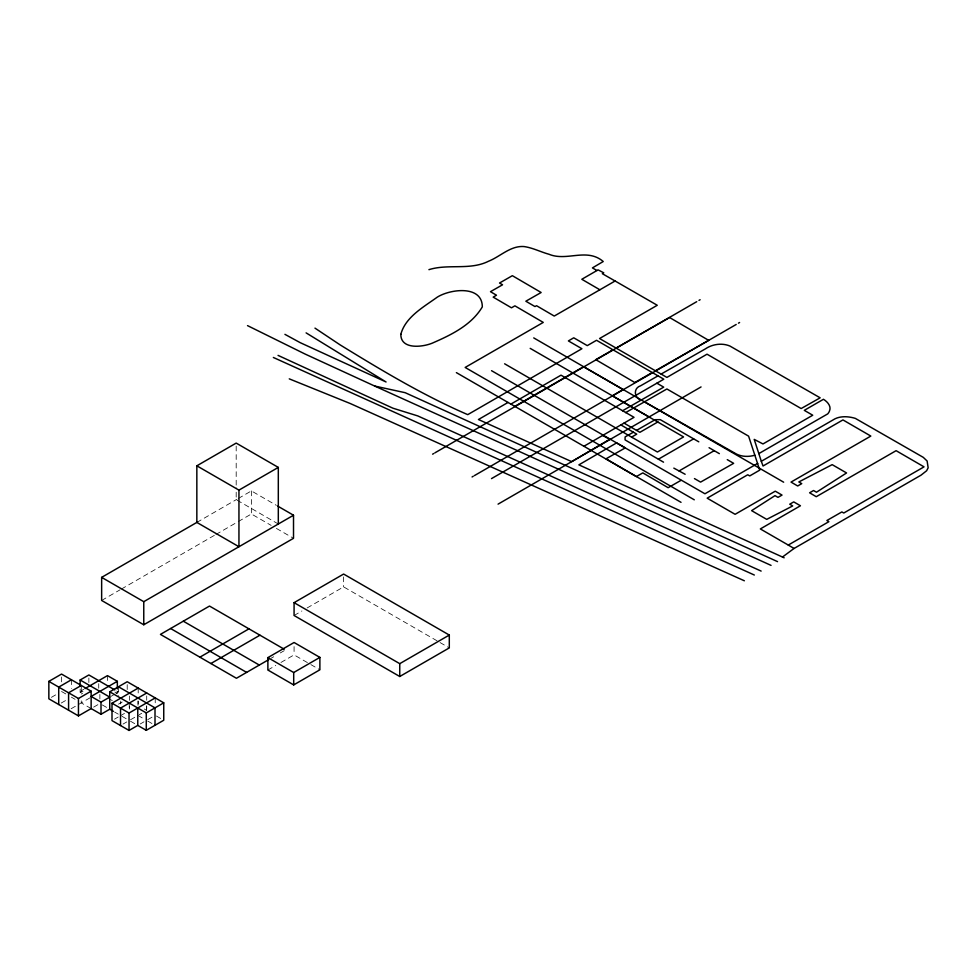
<?xml version="1.0" encoding="UTF-8"?>
<svg xmlns="http://www.w3.org/2000/svg" width="977" height="977" viewBox="0 0 977 977"><rect width="100%" height="100%" fill="white"/><g stroke="black" fill="none" stroke-linecap="round" stroke-linejoin="round"><path stroke-width="0.73" stroke-dasharray="4.88 3.66" d="M196.841 522.414L236.947 499.259M238.266 498.502L251.394 490.918L276.406 505.353M101.645 600.452L120.037 589.827M121.356 589.07L214.622 535.225M215.929 534.468L236.947 522.329M238.266 521.571L251.394 513.987L271.142 525.382M51.39 697.346L57.741 693.682M83.766 689.298L81.274 690.739L83.741 692.168M61.258 703.037L67.596 699.373M80.138 689.103L80.138 692.131L83.888 689.982M71.126 708.74L90.006 697.834M110.987 696.369L114.724 694.207M115.982 693.487L118.473 692.046L116.007 690.629M93.633 707.128L98.628 704.246M118.473 704.185L122.21 702.023M114.504 719.17L118.241 717.008M120.733 715.579L124.482 713.418M294.077 615.498L301.905 610.979M307.12 607.963L343.623 586.884L438.734 641.791M123.017 724.091L126.754 721.93M130.503 719.768L135.485 716.886M139.235 714.724L141.726 713.283M140.261 723.969L143.998 721.808M147.747 719.646L152.73 716.764M271.093 658.254L273.719 656.752M280.265 652.966L284.209 650.682M267.881 670.014L275.746 665.471M280.973 662.455L294.077 654.895L309.562 663.835M278.311 524.002L236.19 499.687L236.19 487.779M276.406 528.423L293.515 538.303M440.053 642.561L449.298 647.898M310.857 664.58L319.882 669.795M114.871 692.021L117.338 693.45L117.338 690.409M144.278 709.009L146.709 710.413M156.442 716.031L162.524 719.536M108.606 698.482L112.306 700.619M137.977 715.445L144.059 718.962M147.71 721.063L152.583 723.872M80.138 692.131L82.605 693.56M102.341 704.954L107.275 707.8M114.627 712.05L118.29 714.163M121.954 716.275L126.815 719.084M130.466 721.197L135.327 724.006M61.539 691.484L67.706 695.038M71.406 697.175L75.107 699.312M91.142 708.569L81.274 702.878L81.274 699.837M343.623 576.906L343.623 586.884M294.077 646.627L294.077 654.895M251.394 490.918L251.394 513.987M236.19 446.074L236.19 486.29M155.233 697.908L155.233 705.162M146.709 695.905L146.709 700.253M146.709 706.053L146.709 708.96M146.501 705.858L146.501 710.206M138.197 688.077L138.197 695.331M138.197 701.144L138.197 704.038M137.977 700.936L137.977 705.296M129.465 696.027L129.465 700.375M129.465 706.176L129.465 709.082M129.245 703.074L129.245 708.887M127.205 684.633L127.205 690.434M120.733 701.071L120.733 703.965M118.473 686.77L118.473 695.477M107.47 675.62L107.47 683.204M99.874 694.427L99.874 698.982M98.738 683.692L98.738 688.248M88.87 678.001L88.87 682.544M81.274 685.463L81.274 694.171M71.406 679.772L71.406 688.467M61.539 676.976L61.539 682.776"/><path stroke-width="1.47" d="M757.737 463.367L704.954 493.776L616.56 442.923L578.885 464.857L782.479 557.024L794.057 548.463L921.006 475.176L926.636 470.743L928.15 467.8L927.124 461.022L923.277 457.358L855.339 418.388C848.256 416.202 839.353 415.689 832.978 419.976L761.315 461.303L763.037 465.992L842.943 419.915L870.825 436.072L791.028 482.088L797.684 485.984L801.751 483.639L798.82 481.954L832.172 464.649L846.571 472.953L816.467 492.213L813.548 490.515L809.603 492.799L816.259 496.707L896.104 450.678L924.034 466.859L843.762 513.023L841.856 511.936L826.872 520.521L828.875 521.681L788.268 545.056L760.338 528.936L800.444 505.768L793.739 501.897L789.734 504.205L792.713 505.927L766.725 519.373L751.618 510.653L775.005 495.644L777.985 497.366L782.04 495.083L775.274 491.175L735.107 514.305L707.177 498.172L747.723 474.773L749.725 475.921L759.74 470.145L748.59 436.145L666.9 388.98L625.646 412.612M615.095 280.997L602.32 273.682L603.786 272.839L598.095 269.872L581.803 279.275L599.878 289.778L615.095 280.997L657.265 305.276L599.56 338.53L666.9 377.415L707.018 354.187L801.152 408.545L820.155 397.822L729.966 346.066C722.088 342.695 712.343 344.112 705.333 348.911L661.111 374.069M196.841 465.821L238.95 490.124L238.95 546.729L196.841 522.414L196.841 465.821L236.19 443.094L278.311 467.409L278.311 524.002M238.95 490.124L278.311 467.409M277.724 506.11L293.515 515.233L293.515 538.303L143.766 624.767L101.645 600.452L101.645 577.37L197.537 522.011M101.645 577.37L143.766 601.685L293.515 515.233M508.016 402.451L478.461 419.512L571.679 461.645L609.685 439.332L602.65 435.449M510.995 404.038L561.018 375.168L634.036 417.326L584.026 446.208M514.842 406.383L583.538 366.729L623.106 389.567L612.335 395.795L649.094 416.947M432.616 454.171L433.739 453.523M434.875 452.864L696.723 301.685M698.995 300.379L700.118 299.731M48.85 681.396L61.539 674.069L91.142 691.154L91.142 708.569L78.453 715.897L48.85 698.811L48.85 681.396L78.453 698.494L91.142 691.154M71.406 679.772L58.718 687.1L58.718 704.502M80.138 686.074L80.138 680.004L88.87 674.96L114.773 689.921M81.274 685.463L68.585 692.791L68.585 710.206M85.023 688.577L107.47 675.62L117.338 681.311L117.338 688.895M117.338 681.311L91.142 696.442L101.01 702.133L109.742 697.089L80.138 680.004M472.074 476.959L473.198 476.3M474.333 475.652L736.194 324.474M738.453 323.167L739.589 322.508M91.142 708.569L101.01 714.26L109.742 709.229L109.742 691.814L127.205 681.738L163.745 702.829L163.745 720.244L146.281 730.32L137.769 725.41L129.037 730.442L112.001 720.611L112.001 703.208L138.197 688.077M491.504 478.608L663.81 379.198L596.532 340.289L587.275 345.626L573.743 337.81L568.382 340.912L581.913 348.728L467.739 414.639C423.188 395.367 381.457 370.234 340.155 344.905L314.973 328.125M294.077 602.662L343.623 574.049L449.298 635.062L449.298 647.898L399.752 676.499L294.077 615.498L294.077 602.662L399.752 663.664L449.298 635.062M199.894 657.167L248.964 628.846M146.709 692.998L120.525 708.117L120.525 725.532M210.898 663.517L259.955 635.197M112.001 703.208L129.037 713.039L155.233 697.908M498.062 504.144L701.059 386.941M109.742 691.814L146.281 712.917L163.745 702.829M267.881 657.619L294.077 642.5L319.882 657.399L319.882 669.795L293.698 684.914L267.881 670.014L267.881 657.619L293.698 672.518L319.882 657.399M268.724 659.634L236.434 678.27L160.436 634.391L209.505 606.058L284.222 649.204M624.022 423.102L639.886 432.322L657.753 422.015L683.57 436.927L657.423 452.021L631.606 437.11L636.748 434.142L633.389 432.2L625.109 436.927L625.06 439.894L658.4 459.202L693.646 438.856L698.787 441.824M673.825 468.117L679.076 470.951L714.211 450.678M599.878 289.778L554.252 316.06L536.544 305.716L534.981 306.558L525.834 301.221L541.148 292.502L512.351 275.685L499.516 283.025L502.557 284.783L490.478 291.683L496.487 295.213L493.19 297.118L511.484 307.816L514.891 305.838L543.261 322.41L465.15 367.45L694.293 499.809M622.508 410.792L663.713 387.136L656.886 383.192M636.528 430.393L655.152 419.695L660.293 419.67L693.646 438.856M680.981 480.366L668.146 487.706L642.817 472.892L636.369 476.556L605.996 458.836L625.268 447.893L491.541 370.686M758.873 453.584L827.727 413.882A21.702 12.53 0 0 0 829.461 411.073C831.659 406.249 827.311 401.596 823.452 399.288L804.291 410.352L812.742 415.225L762.988 443.949L754.22 439.394L761.315 461.303M613.043 349.815L595.775 359.658L634.806 382.508L652.282 372.542M616.072 348.068L669.611 317.537L708.691 340.35L655.372 370.759M658.022 375.852L640.485 385.854C633.084 388.162 634.049 398.237 641.291 400.008M754.867 455.209C748.15 457.187 740.371 456.821 734.411 452.888L644.441 401.828M428.927 269.652C448.37 263.582 469.913 270.58 488.537 261.238C500.334 256.572 510.519 245.508 524.038 246.558C532.685 247.767 540.574 251.932 548.94 254.24C566.843 261.738 586.798 247.425 603.236 261.518L592.416 267.906L596.91 270.495M247.523 325.622L305.068 354.04L374.741 386.074L405.162 392.693L777.545 561.628M289.265 378.856L350.377 403.574L744.364 580.778M374.741 386.074L771.048 565.378M761.144 571.093L417.777 415.921L392.937 408.203L278.054 355.384M273.352 357.472L754.329 575.026M782.479 557.024L784.152 557.806M284.93 334.342L300.147 342.634L386.062 381.983L306.106 332.876M679.076 470.951L685.146 474.272M533.735 337.908L783.652 482.198M709.07 447.698L719.353 453.646M727.267 459.642L733.654 463.33L700.57 482.113L694.452 478.583M530.193 348.362L658.437 422.406M504.62 363.798L632.29 437.501M658.4 459.202L663.542 462.17M456.381 372.628L681.03 502.337M183.31 621.189L259.308 665.068M170.609 628.516L246.619 672.396M118.473 686.77L155.013 707.873L155.013 725.276M109.742 709.229L113.405 711.341M620.883 424.922L633.389 432.2M788.268 545.056L794.057 548.463M399.752 663.664L399.752 676.499M293.698 672.518L293.698 684.914M146.281 712.917L146.281 730.32M143.766 601.685L143.766 624.767M137.769 707.995L137.769 725.41M129.037 713.039L129.037 730.442M101.01 702.133L101.01 714.26M78.453 698.494L78.453 715.897M400.839 334.317C400.655 350.34 424.226 347.079 433.751 342.5C452.07 334.476 471.708 324.73 482.308 306.9C482.333 284.93 450.299 288.96 437.269 297.155C423.542 307.059 405.345 317.098 400.839 334.317"/></g></svg>
